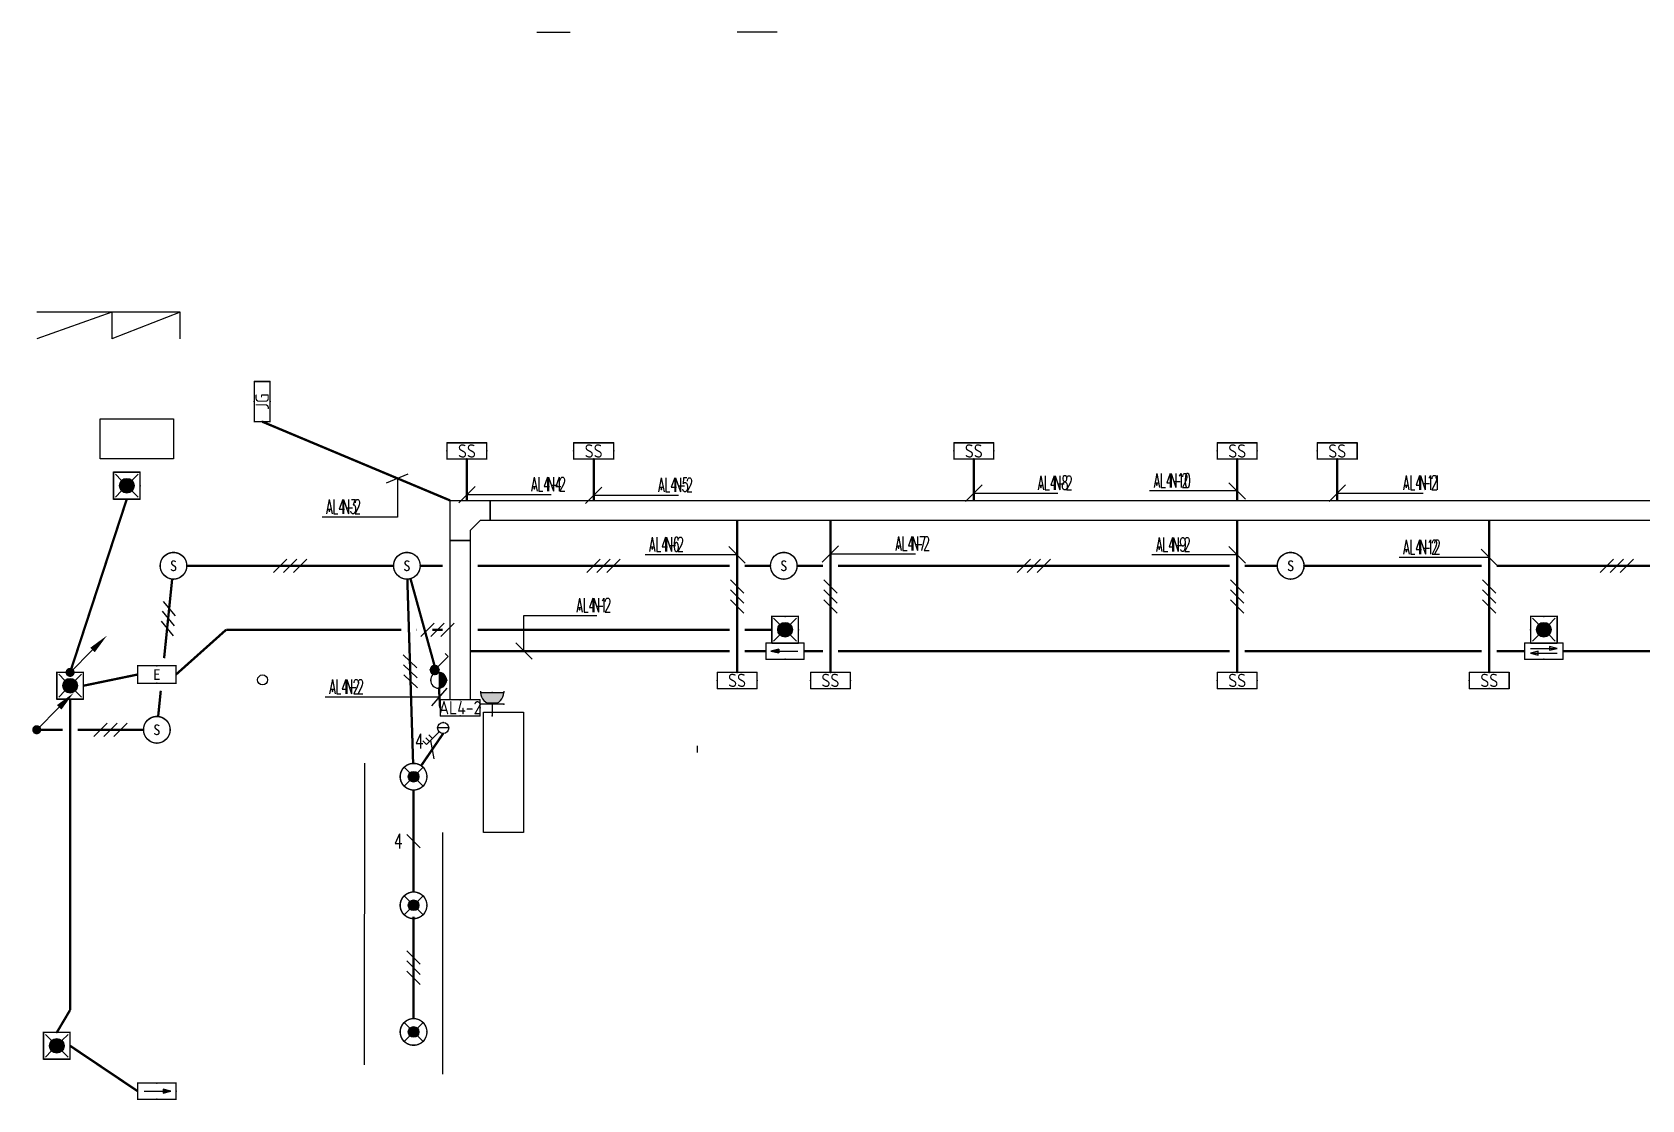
# Model space of a CAD drawing. Extents: x 552102 to 973302, y -80747 to 40012826.
# Drawn here: x 740068 to 764203, y 136102 to 152112 of the extents above; entities that cross this region are included whole.
import ezdxf
from ezdxf.enums import TextEntityAlignment as Align

# ---------------------------------------------------------------- set-up
doc = ezdxf.new("R2010")
doc.units = 0
doc.header["$LTSCALE"] = 1000
doc.header["$MEASUREMENT"] = 0
doc.linetypes.add('DASH', pattern=[0.35, 0.25, -0.1])
for name, color, linetype in [('CABLETRAY', 4, 'Continuous'), ('DIM-应急', 3, 'Continuous'), ('DIM-照明', 3, 'Continuous'), ('EQUIP-插座', 3, 'Continuous'), ('EQUIP-照明', 3, 'Continuous'), ('EQUIP-箱柜', 3, 'Continuous'), ('LVTRY', 6, 'Continuous'), ('LWIRE', 4, 'Continuous'), ('TEL_TEXT', 7, 'Continuous'), ('WIRE-应急', 30, 'DASH'), ('WIRE-照明', 1, 'Continuous')]:
    doc.layers.add(name, color=color, linetype=linetype)
doc.styles.add('_TCH_DIM', font='TXT', dxfattribs={"width": 0.8, "height": 2.5, "bigfont": 'TJHZF'})
doc.styles.add('_TEL_DIM', font='simhei.ttf', dxfattribs={"width": 0.8, "height": 3.5})
doc.styles.get("Standard").update_dxf_attribs({"font": 'gbenor.shx', "bigfont": 'gbcbig.shx'})

# ---------------------------------------------------------------- blocks, each defined once
blk = doc.blocks.new('$equip$00002701')
for p, q in [((-0.75, 0.6), (-0.75, 0)), ((0.75, 0.6), (-0.75, 0.6)), ((-0.75, 0), (0.75, 0)), ((0.75, 0), (0.75, 0.6))]:
    blk.add_line(p, q)
at = {"const_width": 0.04}
blk.add_lwpolyline([(-0.75, 0.6), (-0.75, 0), (0.75, 0), (0.75, 0.6), (-0.75, 0.6), (-0.75, 0)], dxfattribs=at)
for p in [(-0.75, 0.3), (0, 0.6), (0, 0), (0.75, 0.3)]:
    blk.add_point(p)
at = {"color": 7}
blk.add_attdef('$TEXT$', text='', height=0.5, dxfattribs=at).set_placement((0, 0.3), align=Align.MIDDLE_CENTER)
at = {"color": 7, "style": '_TEL_DIM', "flags": 1}
for tag in ['A', 'REMARK']:
    blk.add_attdef(tag, text='', height=0.00002, dxfattribs=at).set_placement((0, 0), align=Align.MIDDLE_CENTER)
blk = doc.blocks.new('$TELECSYS$00000097')
for p, q in [((-0.2, 0.4), (-1, -0.4)), ((0.4, 0.4), (-0.4, -0.4)), ((1, 0.4), (0.2, -0.4))]:
    blk.add_line(p, q)
at = {"width": 0.8}
blk.add_attdef('N', text='', height=1, dxfattribs=at).set_placement((-0.017, 1.056), align=Align.MIDDLE)
blk = doc.blocks.new('$TelecSys$00000154')
blk.add_blockref('$TELECSYS$00000097', (0, 0))
at = {"style": '_TEL_DIM', "width": 0.7}
blk.add_attdef('N', text='', height=0.875, dxfattribs=at).set_placement((-0.015, 0.924), align=Align.MIDDLE)
blk = doc.blocks.new('$equip$00002837')
at = {"const_width": 0.05}
blk.add_lwpolyline([(0.5, 0, 1), (-0.5, 0, 1), (0.5, 0, -0.854586)], format="xyb", dxfattribs=at)
blk.add_circle((0, 0), 0.5)
for p in [(-0.5, 0), (0, 0.5), (0.5, 0), (0, -0.5)]:
    blk.add_point(p)
at = {"color": 7, "style": '_TEL_DIM'}
blk.add_attdef('$TEXT$', text='', height=0.4, dxfattribs=at).set_placement((0, 0), align=Align.MIDDLE_CENTER)
at = {"color": 7, "style": '_TEL_DIM', "flags": 1}
for tag in ['A', 'REMARK']:
    blk.add_attdef(tag, text='', height=0.00002, dxfattribs=at).set_placement((0, 0), align=Align.MIDDLE_CENTER)
blk = doc.blocks.new('$equip$00002828')
for p, q in [((0.354, 0.354), (-0.354, -0.354)), ((-0.354, 0.354), (0.354, -0.354))]:
    blk.add_line(p, q)
at = {"const_width": 0.05}
blk.add_lwpolyline([(0.5, 0, -1), (-0.5, 0, -1), (0.5, 0, 1)], format="xyb", dxfattribs=at)
for radius in [0.5, 0.2]:
    blk.add_circle((0, 0), radius)
for p in [(-0.5, 0), (0, 0.5), (0.5, 0), (0, -0.5)]:
    blk.add_point(p)
for points in [[(-0.173, 0.1), (0.173, 0.1), (-0.2, 0), (0.2, 0)], [(-0.173, -0.1), (0.173, -0.1), (-0.2, 0), (0.2, 0)], [(-0.1, 0.173), (0.1, 0.173), (-0.173, 0.1), (0.173, 0.1)], [(0, 0.2), (0, 0.2), (-0.1, 0.173), (0.1, 0.173)], [(-0.1, -0.173), (0.1, -0.173), (-0.173, -0.1), (0.173, -0.1)], [(0, -0.2), (0, -0.2), (-0.1, -0.173), (0.1, -0.173)]]:
    blk.add_solid(points)
at = {"color": 7, "style": '_TEL_DIM', "flags": 1}
for tag in ['A', 'REMARK']:
    blk.add_attdef(tag, text='', height=0.00002, dxfattribs=at).set_placement((0, 0), align=Align.MIDDLE_CENTER)
blk = doc.blocks.new('$equip$00001211')
for p, q in [((0.147, 0.356), (0.625, 0.833)), ((0.399, 0.607), (0.54, 0.466)), ((0.512, 0.72), (0.653, 0.579)), ((0.625, 0.833), (0.766, 0.692)), ((-0.208, 0.208), (0.208, 0.208))]:
    blk.add_line(p, q)
blk.add_circle((0, 0.208), 0.208)
at = {"layer": 'EQUIP-照明'}
for p in [(-0.208, 0.208), (0, 0.417), (0, 0), (0.208, 0.208)]:
    blk.add_point(p, dxfattribs=at)
at = {"layer": 'EQUIP-照明', "flags": 9}
blk.add_attdef('A', (0, 0), '', height=0.00002, dxfattribs=at)
blk = doc.blocks.new('$equip$00002604')
blk.add_hatch(color=256).paths.add_polyline_path([(0.275, 0.5, 1), (-0.274, 0.5, 1)])
for p, q in [((-0.429, 0.929), (-0.194, 0.694)), ((0.194, 0.694), (0.429, 0.929)), ((-0.429, 0.071), (-0.194, 0.306)), ((0.194, 0.306), (0.429, 0.071))]:
    blk.add_line(p, q)
at = {"const_width": 0.05}
blk.add_lwpolyline([(-0.5, 1), (-0.5, 0), (0.5, 0), (0.5, 1), (-0.5, 1), (-0.5, 0)], dxfattribs=at)
blk.add_lwpolyline([(-0.5, 1), (-0.5, 0), (0.5, 0), (0.5, 1)], close=True)
blk.add_circle((0, 0.5), 0.275)
for p in [(0, 1), (-0.5, 0.5), (0, 0), (0.5, 0.5)]:
    blk.add_point(p)
at = {"color": 7, "style": '_TEL_DIM', "flags": 1}
blk.add_attdef('A', text='', height=0.000025, dxfattribs=at).set_placement((0, 0), align=Align.MIDDLE_CENTER)
blk = doc.blocks.new('$equip$00002541')
blk.add_hatch(color=256).paths.add_polyline_path([(-0.24, 0.372), (-0.528, 0.3), (-0.24, 0.228)])
for p, q in [((-0.72, 0.6), (-0.72, 0)), ((0.72, 0.6), (-0.72, 0.6)), ((-0.72, 0), (0.72, 0)), ((-0.24, 0.372), (-0.528, 0.3)), ((-0.528, 0.3), (-0.24, 0.228)), ((-0.24, 0.372), (-0.24, 0.228)), ((0.72, 0), (0.72, 0.6))]:
    blk.add_line(p, q)
at = {"color": 7}
blk.add_line((-0.48, 0.3), (0.48, 0.3), dxfattribs=at)
at = {"const_width": 0.04}
blk.add_lwpolyline([(-0.72, 0.6), (-0.72, 0), (0.72, 0), (0.72, 0.6), (-0.72, 0.6), (-0.72, 0)], dxfattribs=at)
for p in [(-0.72, 0.3), (0, 0.6), (0, 0), (0.72, 0.3)]:
    blk.add_point(p)
at = {"color": 7, "style": '_TEL_DIM', "flags": 1}
blk.add_attdef('A', text='', height=0.00002, dxfattribs=at).set_placement((0, 0), align=Align.MIDDLE_CENTER)
blk = doc.blocks.new('$equip$00002542')
h = blk.add_hatch(color=256)
h.paths.add_polyline_path([(-0.215, 0.29), (-0.503, 0.218), (-0.215, 0.218)])
h.paths.add_polyline_path([(-0.215, 0.218), (-0.503, 0.218), (-0.215, 0.146)])
h.paths.add_polyline_path([(0.215, 0.472), (0.215, 0.328), (0.503, 0.4)])
for p, q in [((-0.72, 0.6), (-0.72, 0)), ((0.72, 0.6), (-0.72, 0.6)), ((-0.72, 0), (0.72, 0)), ((-0.215, 0.29), (-0.503, 0.218)), ((-0.503, 0.218), (-0.215, 0.146)), ((-0.215, 0.146), (-0.215, 0.29)), ((0.215, 0.472), (0.215, 0.328)), ((0.503, 0.4), (0.215, 0.472)), ((0.215, 0.328), (0.503, 0.4)), ((0.72, 0), (0.72, 0.6))]:
    blk.add_line(p, q)
at = {"color": 7}
for p, q in [((-0.505, 0.4), (0.455, 0.4)), ((-0.503, 0.218), (0.505, 0.218))]:
    blk.add_line(p, q, dxfattribs=at)
at = {"const_width": 0.04}
blk.add_lwpolyline([(-0.72, 0.6), (-0.72, 0), (0.72, 0), (0.72, 0.6), (-0.72, 0.6), (-0.72, 0)], dxfattribs=at)
for p in [(-0.72, 0.3), (0, 0.6), (0, 0), (0.72, 0.3)]:
    blk.add_point(p)
at = {"color": 7, "style": '_TEL_DIM', "flags": 1}
blk.add_attdef('A', text='', height=0.00002, dxfattribs=at).set_placement((0, 0), align=Align.MIDDLE_CENTER)
blk = doc.blocks.new('$equip$00002534')
for p, q in [((-0.72, 0.66), (-0.72, 0)), ((0.72, 0.66), (-0.72, 0.66)), ((0.72, 0), (0.72, 0.66)), ((-0.72, 0), (0.72, 0))]:
    blk.add_line(p, q)
at = {"const_width": 0.05}
blk.add_lwpolyline([(-0.72, 0.66), (-0.72, 0), (0.72, 0), (0.72, 0.66), (-0.72, 0.66), (-0.72, 0)], dxfattribs=at)
for p in [(0, 0.66), (-0.72, 0.33), (0, 0), (0.72, 0.33)]:
    blk.add_point(p)
at = {"color": 7, "style": '_TEL_DIM'}
blk.add_attdef('$TEXT$', text='', height=0.4, dxfattribs=at).set_placement((0, 0.33), align=Align.MIDDLE_CENTER)
at = {"color": 7, "style": '_TEL_DIM', "flags": 1}
blk.add_attdef('A', text='', height=0.00002, dxfattribs=at).set_placement((0, 0), align=Align.MIDDLE_CENTER)
blk = doc.blocks.new('$equip$00002829')
at = {"const_width": 0.04}
blk.add_lwpolyline([(0.5, -0.01, -1.005334), (-0.5, 0, -0.989417), (0.5, 0, 0.846101)], format="xyb", dxfattribs=at)
blk.add_circle((0, 0), 0.5)
for p in [(0, 0.49), (0.5, 0), (-0.5, -0.01), (0, -0.51)]:
    blk.add_point(p)
for points in [[(0.43, -0.25), (-0.43, -0.25), (0.5, 0), (-0.5, 0)], [(0.25, -0.43), (-0.25, -0.43), (0.43, -0.25), (-0.43, -0.25)], [(0, -0.5), (0, -0.5), (0.25, -0.43), (-0.25, -0.43)]]:
    blk.add_solid(points)
at = {"color": 7, "style": '_TEL_DIM', "flags": 1}
for tag in ['A', 'REMARK']:
    blk.add_attdef(tag, text='', height=0.00002, dxfattribs=at).set_placement((0, 0), align=Align.MIDDLE_CENTER)
blk = doc.blocks.new('$equip$00001962')
for p, q in [((0.147, 0.356), (0.625, 0.833)), ((0.625, 0.833), (0.766, 0.692))]:
    blk.add_line(p, q)
blk.add_circle((0, 0.208), 0.208)
for p in [(-0.208, 0.208), (0, 0.417), (0, 0), (0.208, 0.208)]:
    blk.add_point(p)
for points in [[(-0.18, 0.313), (0.18, 0.313), (-0.208, 0.208), (0.208, 0.208)], [(-0.18, 0.104), (0.18, 0.104), (-0.208, 0.208), (0.208, 0.208)], [(-0.104, 0.389), (0.104, 0.389), (-0.18, 0.313), (0.18, 0.313)], [(-0.104, 0.028), (0.104, 0.028), (-0.18, 0.104), (0.18, 0.104)], [(0, 0.417), (0, 0.417), (-0.104, 0.389), (0.104, 0.389)], [(0, 0), (0, 0), (-0.104, 0.028), (0.104, 0.028)]]:
    blk.add_solid(points)
at = {"layer": 'TEL_TEXT', "style": '_TEL_DIM', "flags": 1}
blk.add_attdef('A', text='', height=0.00002, dxfattribs=at).set_placement((0, 0), align=Align.MIDDLE_CENTER)
blk = doc.blocks.new('$TELECSYS$00000095')
blk.add_line((0.4, 0.4), (-0.4, -0.4))
at = {"width": 0.8}
blk.add_attdef('N', text='', height=1, dxfattribs=at).set_placement((-0.017, 1.056), align=Align.MIDDLE)
blk = doc.blocks.new('$TelecSys$00000152')
blk.add_blockref('$TELECSYS$00000095', (0, 0))
at = {"style": '_TEL_DIM', "width": 0.7}
blk.add_attdef('N', text='', height=0.875, dxfattribs=at).set_placement((-0.015, 0.924), align=Align.MIDDLE)
blk = doc.blocks.new('$equip$00002540')
blk.add_hatch(color=256).paths.add_polyline_path([(0.24, 0.372), (0.24, 0.228), (0.528, 0.3)])
for p, q in [((-0.72, 0.6), (-0.72, 0)), ((0.72, 0.6), (-0.72, 0.6)), ((-0.72, 0), (0.72, 0)), ((0.24, 0.372), (0.24, 0.228)), ((0.528, 0.3), (0.24, 0.372)), ((0.24, 0.228), (0.528, 0.3)), ((0.72, 0), (0.72, 0.6))]:
    blk.add_line(p, q)
at = {"color": 7}
blk.add_line((-0.48, 0.3), (0.48, 0.3), dxfattribs=at)
at = {"const_width": 0.05}
blk.add_lwpolyline([(-0.72, 0.6), (-0.72, 0), (0.72, 0), (0.72, 0.6), (-0.72, 0.6), (-0.72, 0)], dxfattribs=at)
for p in [(-0.72, 0.3), (0, 0.6), (0, 0), (0.72, 0.3)]:
    blk.add_point(p)
at = {"color": 7, "style": '_TEL_DIM', "flags": 1}
blk.add_attdef('A', text='', height=0.00002, dxfattribs=at).set_placement((0, 0), align=Align.MIDDLE_CENTER)
blk = doc.blocks.new('$TelecSys$00000079')
for p, q in [((0.7, 0.7), (0, 0)), ((0.104, 0.104), (0.104, 0.104)), ((-0.104, -0.104), (-0.104, -0.104))]:
    blk.add_line(p, q)
at = {"const_width": 0.142}
blk.add_lwpolyline([(-0.071, 0, 1), (0.071, 0, 1)], format="xyb", close=True, dxfattribs=at)
blk.add_solid([(0.63, 0.77), (0.77, 0.63), (1.15, 1.15)])
at = {"width": 0.8, "flags": 9}
blk.add_attdef('A', (0, 0), '', height=0.00002, dxfattribs=at)
blk = doc.blocks.new('$equip$00001237')
for p, q in [((-0.5, 1.05), (-0.5, 1)), ((-0.5, 1), (0.5, 1)), ((0.5, 1.05), (0.5, 1)), ((0.5, 0.5), (-0.5, 0.5)), ((0, 0.5), (0, 0))]:
    blk.add_line(p, q)
blk.add_arc((0, 1), 0.5, 180, 0)
for p in [(0, 1), (-0.5, 0.5), (0, 0), (0.5, 0.5)]:
    blk.add_point(p)
for points in [[(0.433, 0.75), (-0.433, 0.75), (0.5, 1), (-0.5, 1)], [(0.25, 0.567), (-0.25, 0.567), (0.433, 0.75), (-0.433, 0.75)], [(0, 0.5), (0, 0.5), (0.25, 0.567), (-0.25, 0.567)]]:
    blk.add_solid(points)
at = {"flags": 9}
blk.add_attdef('A', (0, 0), '', height=0.00002, dxfattribs=at)

msp = doc.modelspace()

# ---------------------------------------------------------------- linework, layer by layer
for p, q in [((747637, 152112), (748137, 152112)), ((751237, 152112), (750637, 152112)), ((742287, 147912), (740137, 147912)), ((741262, 147912), (740137, 147512)), ((741262, 147912), (741262, 147512)), ((742287, 147912), (741262, 147512)), ((742287, 147512), (742287, 147912)), ((746335, 144490), (746335, 145090)), ((746335, 145090), (746935, 145090)), ((746935, 145090), (746935, 144790)), ((746785, 144790), (746635, 144640)), ((746635, 144640), (746635, 144490)), ((746935, 144790), (746785, 144790)), ((746635, 144490), (746335, 144490)), ((750037, 141413), (750037, 141313)), ((745049, 136626), (745055, 141151)), ((746224, 136488), (746224, 140113))]:
    msp.add_line(p, q)
at = {"color": 5}
msp.add_circle((743523, 142399), 75, dxfattribs=at)
at = {"layer": 'CABLETRAY'}
for p, q in [((746935, 144790), (746935, 145090)), ((746935, 145090), (777637, 145090)), ((777637, 144790), (746935, 144790)), ((746335, 142102), (746335, 144490)), ((746335, 144490), (746635, 144490)), ((746635, 144490), (746635, 142102)), ((746635, 142102), (746335, 142102))]:
    msp.add_line(p, q, dxfattribs=at)
at = {"layer": 'DIM-应急'}
msp.add_line((747318, 142956), (747566, 142709), dxfattribs=at)
for points in [[(747442, 142832), (747442, 143363)], [(747442, 143363), (748532, 143363)]]:
    msp.add_lwpolyline(points, dxfattribs=at)
at = {"layer": 'DIM-照明'}
for p, q in [((745383, 145355), (745707, 145487)), ((746710, 145302), (746463, 145055)), ((748610, 145292), (748363, 145044)), ((754310, 145323), (754063, 145076)), ((758260, 145110), (758013, 145357)), ((759760, 145324), (759513, 145077)), ((750760, 144152), (750513, 144400)), ((752160, 144412), (751913, 144165)), ((758260, 144150), (758013, 144398)), ((762040, 144112), (761792, 144359)), ((746058, 142012), (746292, 142273))]:
    msp.add_line(p, q, dxfattribs=at)
for points in [[(745545, 145421), (745545, 144841)], [(746587, 145178), (746722, 145178)], [(746722, 145178), (747852, 145178)], [(748487, 145168), (748628, 145168)], [(748628, 145168), (749758, 145168)], [(754187, 145199), (754318, 145199)], [(754318, 145199), (755449, 145199)], [(758012, 145234), (756822, 145234)], [(758137, 145234), (758012, 145234)], [(759637, 145201), (759756, 145201)], [(759756, 145201), (760926, 145201)], [(745545, 144841), (744415, 144841)], [(750387, 144276), (749257, 144276)], [(750637, 144276), (750387, 144276)], [(752037, 144288), (752184, 144288)], [(752184, 144288), (753314, 144288)], [(757987, 144274), (756857, 144274)], [(758137, 144274), (757987, 144274)], [(761773, 144236), (760563, 144236)], [(761916, 144236), (761773, 144236)], [(745591, 142142), (744461, 142142)], [(746175, 142142), (745591, 142142)]]:
    msp.add_lwpolyline(points, dxfattribs=at)
at = {"layer": 'LVTRY'}
for points in [[(742187, 145712), (741087, 145712), (741087, 146312), (742187, 146312)], [(747437, 141913), (747437, 140113), (746837, 140113), (746837, 141913)]]:
    msp.add_lwpolyline(points, close=True, dxfattribs=at)
at = {"layer": 'WIRE-应急', "linetype": 'DASH', "const_width": 35}
for points in [[(740637, 142512), (741487, 145112)], [(742225, 142480), (742977, 143152)], [(742977, 143152), (745604, 143152)], [(745829, 143152), (745835, 143152)], [(746068, 143152), (746222, 143152)], [(746747, 143152), (750524, 143152)], [(750749, 143152), (751157, 143152)], [(746635, 142832), (750524, 142832)], [(750749, 142832), (751069, 142832)], [(751645, 142832), (751924, 142832)], [(752149, 142832), (758024, 142832)], [(758249, 142832), (761804, 142832)], [(762029, 142832), (762446, 142832)], [(763022, 142832), (765624, 142832)], [(740837, 142312), (741649, 142480)], [(740637, 137449), (740637, 142112)], [(740437, 137112), (740637, 137449)], [(741649, 136232), (740637, 136912)]]:
    msp.add_lwpolyline(points, dxfattribs=at)
at = {"layer": 'WIRE-照明', "linetype": 'Continuous', "const_width": 35}
for points in [[(746335, 145090), (743517, 146272)], [(746587, 145090), (746587, 145712)], [(748487, 145090), (748487, 145712)], [(754187, 145090), (754187, 145712)], [(758137, 145090), (758137, 145712)], [(759637, 145090), (759637, 145712)], [(750637, 142512), (750637, 144790)], [(752037, 142512), (752037, 144790)], [(758137, 142512), (758137, 144790)], [(761916, 142512), (761916, 144790)], [(745487, 144111), (742387, 144111)], [(746222, 144111), (745887, 144111)], [(750524, 144111), (746747, 144111)], [(751137, 144111), (750749, 144111)], [(751537, 144111), (751924, 144111)], [(752149, 144111), (758024, 144111)], [(758249, 144111), (758737, 144111)], [(761804, 144111), (759137, 144111)], [(765624, 144111), (762029, 144111)], [(742046, 142725), (742167, 143912)], [(745780, 141147), (745693, 143911)], [(746129, 142511), (745740, 143918)], [(741957, 141851), (741996, 142236)], [(746184, 141982), (746168, 142275)], [(740137, 141652), (740524, 141652)], [(740749, 141652), (741737, 141652)], [(745900, 141112), (746231, 141596)], [(745787, 139219), (745787, 140748)], [(745787, 137320), (745787, 138848)]]:
    msp.add_lwpolyline(points, dxfattribs=at)

# ---------------------------------------------------------------- block references
at = {"layer": 'DIM-应急', "xscale": 249.9999999999999, "yscale": 250, "zscale": 250, "rotation": 1.750909765287269e-05}
msp.add_blockref('$TelecSys$00000154', (746145, 143152), dxfattribs=at)
at = {"layer": 'DIM-照明', "yscale": 250, "zscale": 250}
for p, xscale, rotation in [((743937, 144111), 250.0000000000001, 179.9969129426499), ((748636, 144111), 250, 179.9999982331468), ((755087, 144111), 250, 0.0003493576240070001), ((763826, 144111), 250, 179.9999995866648), ((750637, 143651), 250, 90), ((752037, 143651), 250, 90), ((758137, 143651), 250, 90), ((761916, 143651), 250, 90), ((742106, 143318), 250.0000000000001, 84.18220657110912), ((745737, 142529), 250.0000000000001, 91.8094206394987), ((741243, 141652), 250, 4.779999938267715e-08), ((745787, 138084), 249.9999999999999, 90.00000068324292)]:
    msp.add_blockref('$TelecSys$00000154', p, dxfattribs=dict(at, xscale=xscale, rotation=rotation))
at = {"layer": 'DIM-照明'}
ref = msp.add_blockref('$TelecSys$00000152', (746065, 141354), dxfattribs=dict(at, xscale=250, yscale=250, zscale=250, rotation=55.55868368973521))
ref.add_attrib('N', '4', dxfattribs={"layer": '0', "color": 7, "height": 219, "style": '_TCH_DIM', "width": 0.7}).set_placement((745873, 141482), align=Align.MIDDLE)
ref = msp.add_blockref('$TelecSys$00000152', (745787, 139983), dxfattribs=dict(at, xscale=249.9999999999999, yscale=250, zscale=250, rotation=90.00000068324292))
ref.add_attrib('N', '4', dxfattribs={"layer": '0', "color": 7, "height": 219, "style": '_TCH_DIM', "width": 0.7}).set_placement((745556, 139980), align=Align.MIDDLE)
at = {"layer": 'EQUIP-插座', "xscale": 350, "yscale": 350, "zscale": 350, "rotation": 359.9999995150065}
msp.add_blockref('$equip$00001237', (746966, 141862), dxfattribs=at)
at = {"layer": 'EQUIP-照明'}
for name, p, xscale, yscale, zscale, rotation in [('$equip$00002604', (741487, 145512), 400, 400, 400, 180.0000000650068), ('$equip$00001962', (746037, 142548), -320, 320, 320, 270), ('$equip$00002604', (740637, 142512), 400, 400, 400, 180.0000000521303), ('$equip$00002829', (746161, 142395), -240, 240, 240, 90), ('$equip$00001211', (746231, 141762), 400, 400, 400, 179.9999995150076), ('$equip$00002604', (740437, 137112), 400, 400, 400, 180.0000000521303)]:
    msp.add_blockref(name, p, dxfattribs=dict(at, xscale=xscale, yscale=yscale, zscale=zscale, rotation=rotation))
at = {"layer": 'EQUIP-照明', "xscale": 400, "yscale": 400, "zscale": 400}
for p in [(742187, 144111), (745687, 144111), (751337, 144111), (758937, 144111), (741937, 141652)]:
    msp.add_blockref('$equip$00002837', p, dxfattribs=at).add_auto_attribs({'$TEXT$': 'S'})
for name, p in [('$equip$00002604', (751357, 142952)), ('$equip$00002604', (762734, 142952)), ('$equip$00002541', (751357, 142712)), ('$equip$00002542', (762734, 142712)), ('$equip$00002828', (745787, 140948)), ('$equip$00002828', (745787, 139019)), ('$equip$00002828', (745787, 137120)), ('$equip$00002540', (741937, 136112))]:
    msp.add_blockref(name, p, dxfattribs=at)
at = {"layer": 'EQUIP-照明'}
ref = msp.add_blockref('$equip$00002534', (741937, 142612), dxfattribs=dict(at, xscale=400, yscale=400, zscale=400, rotation=180.0000000521303))
ref.add_attrib('$TEXT$', 'E', dxfattribs={"layer": '0', "color": 7, "height": 160, "style": '_TEL_DIM'}).set_placement((741937, 142480), align=Align.MIDDLE_CENTER)
at = {"layer": 'EQUIP-箱柜', "xscale": 400, "yscale": 400, "zscale": 400, "rotation": 90}
msp.add_blockref('$equip$00002701', (743637, 146572), dxfattribs=at).add_auto_attribs({'$TEXT$': 'JG'})
at = {"layer": 'EQUIP-箱柜', "xscale": 400, "yscale": 400, "zscale": 400}
for p in [(746587, 145712), (748487, 145712), (754187, 145712), (758137, 145712), (759637, 145712), (750637, 142272), (752037, 142272), (758137, 142272), (761916, 142272)]:
    msp.add_blockref('$equip$00002701', p, dxfattribs=at).add_auto_attribs({'$TEXT$': 'SS'})
at = {"layer": 'EQUIP-箱柜'}
ref = msp.add_blockref('$equip$00002701', (746484, 142102), dxfattribs=dict(at, xscale=400.0000000000002, yscale=400, zscale=400, rotation=180.0000005613885))
ref.add_attrib('$TEXT$', 'AL4-2', dxfattribs={"layer": '0', "color": 7, "height": 200}).set_placement((746484, 141982), align=Align.MIDDLE_CENTER)
at = {"layer": 'LWIRE', "xscale": 479.9999999999998, "yscale": 479.9999999999998, "zscale": 479.9999999999998}
for p in [(740637, 142512), (740137, 141652)]:
    msp.add_blockref('$TelecSys$00000079', p, dxfattribs=at)

# ---------------------------------------------------------------- texts
at = {"insert": (741738, 149587), "char_height": 3.5, "width": 18.48, "attachment_point": 1, "style": '_TEL_DIM'}
msp.add_mtext('17.98平米', dxfattribs=at)
at = {"layer": 'DIM-应急', "color": 7, "style": '_TCH_DIM'}
for s, height, width, p in [('AL4-2', 212.5, 0.564706, (748229, 143413)), ('：', 250, 0.8, (748229, 143413)), ('N1', 212.5, 0.564706, (748469, 143413))]:
    msp.add_text(s, height=height, dxfattribs=dict(at, width=width)).set_placement(p)
at = {"layer": 'DIM-照明', "color": 7, "style": '_TCH_DIM'}
for s, height, width, p in [('AL4-2', 212.5, 0.564706, (747550, 145228)), ('：', 250, 0.8, (747550, 145228)), ('N4', 212.5, 0.564706, (747790, 145228)), ('AL4-2', 212.5, 0.564706, (749455, 145218)), ('：', 250, 0.8, (749455, 145218)), ('N5', 212.5, 0.564706, (749695, 145218)), ('AL4-2', 212.5, 0.564706, (755146, 145249)), ('：', 250, 0.8, (755146, 145249)), ('N8', 212.5, 0.564706, (755386, 145249)), ('AL4-2', 212.5, 0.564706, (756884, 145284)), ('：', 250, 0.8, (756884, 145284)), ('N10', 212.5, 0.564706, (757124, 145284)), ('AL4-2', 212.5, 0.564706, (760624, 145251)), ('：', 250, 0.8, (760624, 145251)), ('N11', 212.5, 0.564706, (760864, 145251)), ('AL4-2', 212.5, 0.564706, (744477, 144891)), ('：', 250, 0.8, (744477, 144891)), ('N3', 212.5, 0.564706, (744717, 144891)), ('AL4-2', 212.5, 0.564706, (749319, 144326)), ('：', 250, 0.8, (749319, 144326)), ('N6', 212.5, 0.564706, (749559, 144326)), ('AL4-2', 212.5, 0.564706, (753011, 144338)), ('：', 250, 0.8, (753011, 144338)), ('N7', 212.5, 0.564706, (753251, 144338)), ('AL4-2', 212.5, 0.564706, (756919, 144324)), ('：', 250, 0.8, (756919, 144324)), ('N9', 212.5, 0.564706, (757159, 144324)), ('AL4-2', 212.5, 0.564706, (760625, 144286)), ('：', 250, 0.8, (760625, 144286)), ('N12', 212.5, 0.564706, (760865, 144286)), ('AL4-2', 212.5, 0.564706, (744523, 142192)), ('：', 250, 0.8, (744523, 142192)), ('N2', 212.5, 0.564706, (744763, 142192))]:
    msp.add_text(s, height=height, dxfattribs=dict(at, width=width)).set_placement(p)

doc.saveas('drawing.dxf')
